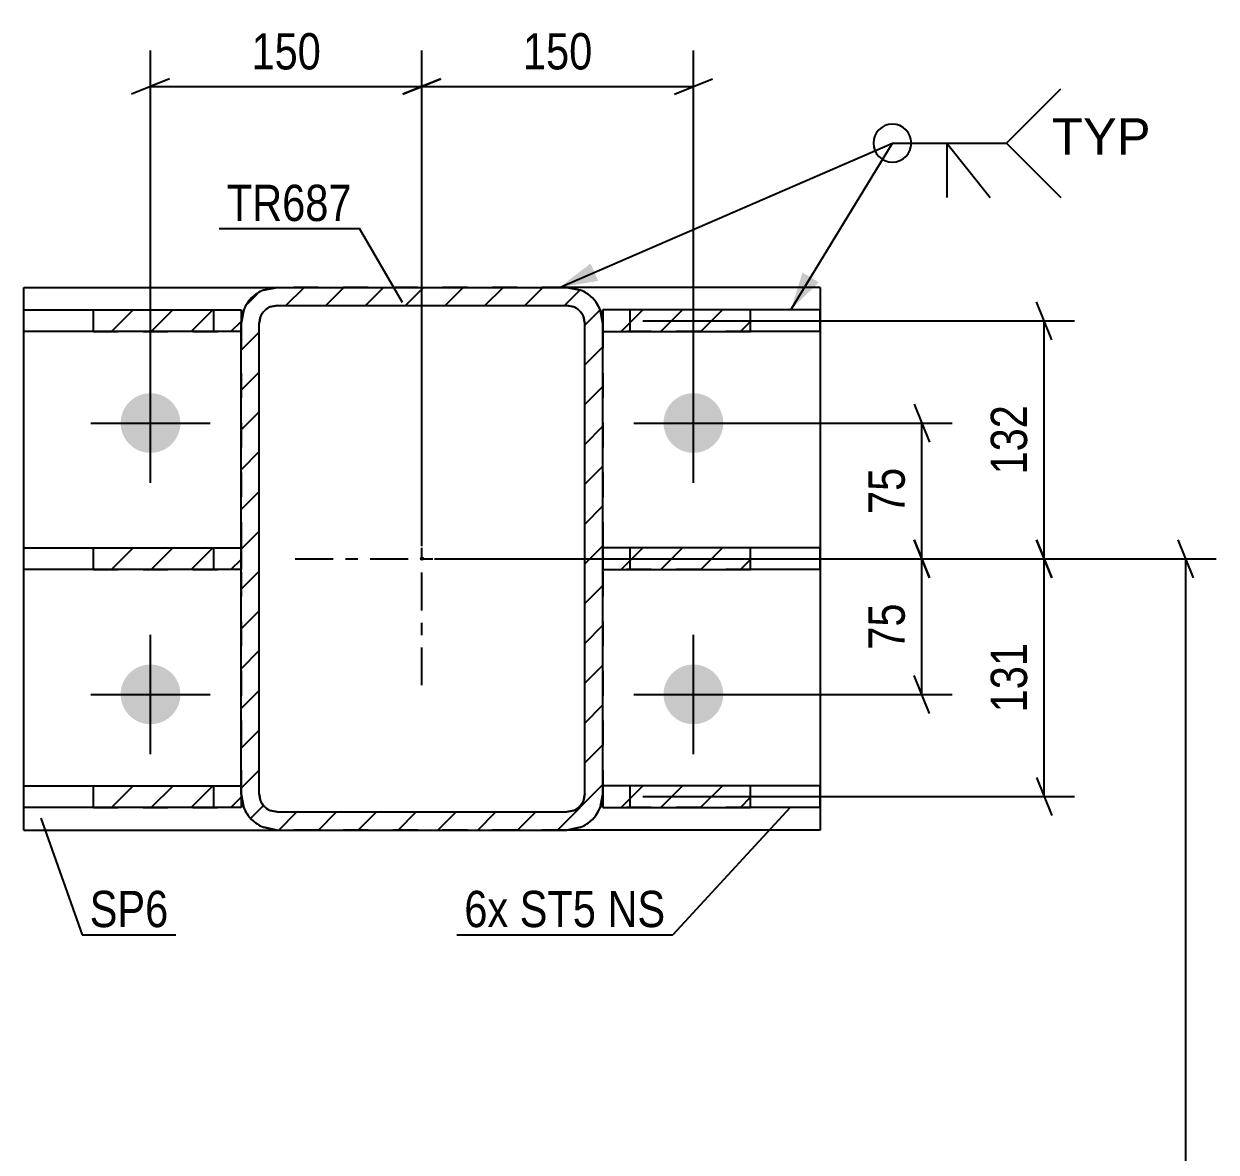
# Model space of a CAD drawing. Header units: millimetres. Extents: x 0 to 841, y 0 to 594.
# Drawn here: x 395.6 to 489.8, y 138.7 to 227.8 of the extents above; entities that cross this region are included whole.
import ezdxf

# ---------------------------------------------------------------- set-up
doc = ezdxf.new("R2010")
doc.units = ezdxf.units.MM
doc.linetypes.add('DXK_LINE_DOT2', pattern=[3.9198, 1.9599, -1.9599])
doc.linetypes.add('DXK_LINE_DOT3', pattern=[5.9187, 2.979, -0.9799, 0.9799, -0.9799])
doc.styles.add('Arial', font='ARIAL.TTF', dxfattribs={"height": 0.2})
doc.styles.add('Arial Narrow', font='ARIALN.TTF', dxfattribs={"height": 0.2})

# ---------------------------------------------------------------- blocks, each defined once
blk = doc.blocks.new('Part-761548467-2494 - 2475')
at = {"color": 2, "linetype": 'Continuous'}
for p, q in [((395.649, 164.154), (395.649, 207.012)), ((395.649, 207.012), (415.649, 207.012)), ((458.507, 207.012), (438.507, 207.012)), ((458.507, 207.012), (458.507, 164.154)), ((395.649, 164.154), (415.649, 164.154)), ((458.507, 164.154), (438.507, 164.154))]:
    blk.add_line(p, q, dxfattribs=at)
at = {"color": 7, "linetype": 'DXK_LINE_DOT2'}
for p, q in [((438.507, 207.012), (415.649, 207.012)), ((438.507, 164.154), (415.649, 164.154))]:
    blk.add_line(p, q, dxfattribs=at)
blk = doc.blocks.new('Part-761548467-2561 - 2475')
at = {"linetype": 'Continuous'}
h = blk.add_hatch(dxfattribs=at)
h.set_pattern_fill('', scale=0.7, style=0, pattern_type=0)
h.set_pattern_definition([(45, (441.3636, 186.4444), (-1.57154, 1.57154), [])])
h.paths.add_polyline_path([(453.018, 186.444), (441.364, 186.444), (441.364, 184.73), (453.018, 184.73)])
at = {"color": 7, "linetype": 'DXK_LINE_DOT2'}
for p, q in [((441.364, 184.73), (441.364, 186.444)), ((453.018, 186.444), (441.364, 186.444)), ((443.507, 184.73), (443.507, 186.444)), ((453.018, 184.73), (441.364, 184.73))]:
    blk.add_line(p, q, dxfattribs=at)
at = {"color": 2, "linetype": 'Continuous'}
for p, q in [((453.018, 186.444), (441.364, 186.444)), ((441.364, 186.444), (441.364, 184.73)), ((458.507, 186.444), (453.018, 186.444)), ((453.018, 184.73), (453.018, 186.444)), ((458.507, 184.73), (458.507, 186.444)), ((441.364, 184.73), (453.018, 184.73)), ((458.507, 184.73), (453.018, 184.73))]:
    blk.add_line(p, q, dxfattribs=at)
blk = doc.blocks.new('Bolt-761548467-2574 - 2475')
at = {"linetype": 'Continuous'}
for points in [[(403.292, 196.297, -1), (408.007, 196.297, -1)], [(446.149, 196.297, -1), (450.864, 196.297, -1)], [(403.292, 174.869, -1), (408.007, 174.869, -1)], [(446.149, 174.869, -1), (450.864, 174.869, -1)]]:
    blk.add_hatch(color=1, dxfattribs=at).paths.add_polyline_path(points)
at = {"color": 1, "linetype": 'Continuous'}
for p, q in [((405.649, 191.583), (405.649, 201.012)), ((448.507, 191.583), (448.507, 201.012)), ((400.935, 196.297), (410.364, 196.297)), ((443.792, 196.297), (453.221, 196.297)), ((405.649, 170.154), (405.649, 179.583)), ((448.507, 170.154), (448.507, 179.583)), ((400.935, 174.869), (410.364, 174.869)), ((443.792, 174.869), (453.221, 174.869))]:
    blk.add_line(p, q, dxfattribs=at)
blk = doc.blocks.new('Part-761548467-2585 - 2475')
at = {"linetype": 'Continuous'}
h = blk.add_hatch(dxfattribs=at)
h.set_pattern_fill('', scale=0.7, style=0, pattern_type=0)
h.set_pattern_definition([(45, (441.1462, 205.2479), (-1.57154, 1.57154), [])])
h.paths.add_polyline_path([(441.364, 204.154), (441.146, 205.248), (440.527, 206.175), (439.6, 206.794), (438.507, 207.012), (415.649, 207.012), (414.556, 206.794), (413.629, 206.175), (413.01, 205.248), (412.792, 204.154), (412.792, 167.012), (413.01, 165.918), (413.629, 164.991), (414.556, 164.372), (415.649, 164.154), (438.507, 164.154), (439.6, 164.372), (440.527, 164.991), (441.146, 165.918), (441.364, 167.012)])
h.paths.add_polyline_path([(439.826, 166.465), (439.517, 166.001), (439.053, 165.692), (438.507, 165.583), (415.649, 165.583), (415.103, 165.692), (414.639, 166.001), (414.33, 166.465), (414.221, 167.012), (414.221, 204.154), (414.33, 204.701), (414.639, 205.165), (415.103, 205.474), (415.649, 205.583), (438.507, 205.583), (439.053, 205.474), (439.517, 205.165), (439.826, 204.701), (439.935, 204.154), (439.935, 167.012)])
blk.add_hatch(color=30, dxfattribs=at).paths.add_polyline_path([(427.078, 185.483, -1), (427.078, 185.683, -1)])
at = {"color": 7, "linetype": 'DXK_LINE_DOT2'}
for p, q in [((414.556, 206.794), (415.649, 207.012)), ((415.649, 207.012), (438.507, 207.012)), ((438.507, 207.012), (439.6, 206.794)), ((412.792, 204.154), (413.01, 205.248)), ((415.649, 205.583), (415.103, 205.474)), ((415.649, 205.583), (438.507, 205.583)), ((439.053, 205.474), (438.507, 205.583)), ((441.146, 205.248), (441.364, 204.154)), ((414.33, 204.701), (414.221, 204.154)), ((439.935, 204.154), (439.826, 204.701)), ((412.792, 204.154), (412.792, 167.012)), ((414.221, 167.012), (414.221, 204.154)), ((439.935, 167.012), (439.935, 204.154)), ((441.364, 204.154), (441.364, 167.012)), ((413.01, 165.918), (412.792, 167.012)), ((414.221, 167.012), (414.33, 166.465)), ((439.826, 166.465), (439.935, 167.012)), ((441.364, 167.012), (441.146, 165.918)), ((415.103, 165.692), (415.649, 165.583)), ((438.507, 165.583), (439.053, 165.692)), ((415.649, 165.583), (438.507, 165.583)), ((415.649, 164.154), (414.556, 164.372)), ((415.649, 164.154), (438.507, 164.154)), ((439.6, 164.372), (438.507, 164.154))]:
    blk.add_line(p, q, dxfattribs=at)
at = {"color": 2, "linetype": 'Continuous'}
for p, q in [((415.649, 207.012), (414.556, 206.794)), ((415.649, 207.012), (438.507, 207.012)), ((439.6, 206.794), (438.507, 207.012)), ((413.01, 205.248), (412.792, 204.154)), ((415.103, 205.474), (415.649, 205.583)), ((415.649, 205.583), (438.507, 205.583)), ((438.507, 205.583), (439.053, 205.474)), ((441.364, 204.154), (441.146, 205.248)), ((414.221, 204.154), (414.33, 204.701)), ((439.826, 204.701), (439.935, 204.154)), ((412.792, 167.012), (412.792, 204.154)), ((414.221, 167.012), (414.221, 204.154)), ((439.935, 167.012), (439.935, 204.154)), ((441.364, 167.012), (441.364, 204.154)), ((412.792, 167.012), (413.01, 165.918)), ((414.33, 166.465), (414.221, 167.012)), ((439.935, 167.012), (439.826, 166.465)), ((441.146, 165.918), (441.364, 167.012)), ((415.649, 165.583), (415.103, 165.692)), ((439.053, 165.692), (438.507, 165.583)), ((415.649, 165.583), (438.507, 165.583)), ((414.556, 164.372), (415.649, 164.154)), ((415.649, 164.154), (438.507, 164.154)), ((438.507, 164.154), (439.6, 164.372))]:
    blk.add_line(p, q, dxfattribs=at)
at = {"color": 7, "linetype": 'DXK_LINE_DOT3'}
for p, q in [((427.078, 175.583), (427.078, 195.583)), ((417.078, 185.583), (437.078, 185.583))]:
    blk.add_line(p, q, dxfattribs=at)
at = {"color": 30, "linetype": 'DXK_LINE_DOT3'}
blk.add_line((427.078, 185.583), (427.078, 185.583), dxfattribs=at)
at = {"color": 30, "linetype": 'Continuous'}
blk.add_circle((427.078, 185.583), 0.1, dxfattribs=at)
at = {"color": 7, "linetype": 'DXK_LINE_DOT2'}
for centre, radius, start, end in [((415.649, 204.154), 2.857, 112.5, 157.5), ((438.507, 204.154), 2.857, 22.5, 67.5), ((415.649, 204.154), 1.429, 112.5, 157.5), ((438.507, 204.154), 1.429, 22.5, 67.5), ((415.649, 167.012), 2.857, 202.5, 247.5), ((415.649, 167.012), 1.429, 202.5, 247.5), ((438.507, 167.012), 1.429, 292.5, 337.5), ((438.507, 167.012), 2.857, 292.5, 337.5)]:
    blk.add_arc(centre, radius, start, end, dxfattribs=at)
at = {"color": 2, "linetype": 'Continuous'}
for centre, radius, start, end in [((415.649, 204.154), 2.857, 112.5, 157.5), ((438.507, 204.154), 2.857, 22.5, 67.5), ((415.649, 204.154), 1.429, 112.5, 157.5), ((438.507, 204.154), 1.429, 22.5, 67.5), ((415.649, 167.012), 2.857, 202.5, 247.5), ((415.649, 167.012), 1.429, 202.5, 247.5), ((438.507, 167.012), 1.429, 292.5, 337.5), ((438.507, 167.012), 2.857, 292.5, 337.5)]:
    blk.add_arc(centre, radius, start, end, dxfattribs=at)
blk = doc.blocks.new('Part-761548467-2616 - 2475')
at = {"linetype": 'Continuous'}
h = blk.add_hatch(dxfattribs=at)
h.set_pattern_fill('', scale=0.7, style=0, pattern_type=0)
h.set_pattern_definition([(45, (401.1374, 167.6587), (-1.57154, 1.57154), [])])
h.paths.add_polyline_path([(412.792, 167.659), (401.137, 167.659), (401.137, 165.944), (412.792, 165.944)])
at = {"color": 2, "linetype": 'Continuous'}
for p, q in [((395.649, 167.659), (401.137, 167.659)), ((395.649, 165.944), (395.649, 167.659)), ((401.137, 167.659), (412.792, 167.659)), ((401.137, 165.944), (401.137, 167.659)), ((412.792, 167.659), (412.792, 165.944)), ((401.137, 165.944), (395.649, 165.944)), ((412.792, 165.944), (401.137, 165.944))]:
    blk.add_line(p, q, dxfattribs=at)
at = {"color": 7, "linetype": 'DXK_LINE_DOT2'}
for p, q in [((401.137, 167.659), (412.792, 167.659)), ((410.649, 165.944), (410.649, 167.659)), ((412.792, 167.659), (412.792, 165.944)), ((401.137, 165.944), (412.792, 165.944))]:
    blk.add_line(p, q, dxfattribs=at)
blk = doc.blocks.new('Part-761548467-2621 - 2475')
at = {"linetype": 'Continuous'}
h = blk.add_hatch(dxfattribs=at)
h.set_pattern_fill('', scale=0.7, style=0, pattern_type=0)
h.set_pattern_definition([(45, (401.1374, 205.2301), (-1.57154, 1.57154), [])])
h.paths.add_polyline_path([(412.792, 205.23), (401.137, 205.23), (401.137, 203.516), (412.792, 203.516)])
at = {"color": 2, "linetype": 'Continuous'}
for p, q in [((395.649, 205.23), (401.137, 205.23)), ((395.649, 203.516), (395.649, 205.23)), ((401.137, 205.23), (412.792, 205.23)), ((401.137, 203.516), (401.137, 205.23)), ((412.792, 205.23), (412.792, 203.516)), ((401.137, 203.516), (395.649, 203.516)), ((412.792, 203.516), (401.137, 203.516))]:
    blk.add_line(p, q, dxfattribs=at)
at = {"color": 7, "linetype": 'DXK_LINE_DOT2'}
for p, q in [((401.137, 205.23), (412.792, 205.23)), ((410.649, 203.516), (410.649, 205.23)), ((412.792, 205.23), (412.792, 203.516)), ((401.137, 203.516), (412.792, 203.516))]:
    blk.add_line(p, q, dxfattribs=at)
blk = doc.blocks.new('Part-761548467-2626 - 2475')
at = {"linetype": 'Continuous'}
h = blk.add_hatch(dxfattribs=at)
h.set_pattern_fill('', scale=0.7, style=0, pattern_type=0)
h.set_pattern_definition([(45, (401.1374, 186.4444), (-1.57154, 1.57154), [])])
h.paths.add_polyline_path([(412.792, 186.444), (401.137, 186.444), (401.137, 184.73), (412.792, 184.73)])
at = {"color": 2, "linetype": 'Continuous'}
for p, q in [((395.649, 186.444), (401.137, 186.444)), ((395.649, 184.73), (395.649, 186.444)), ((401.137, 186.444), (412.792, 186.444)), ((401.137, 184.73), (401.137, 186.444)), ((412.792, 186.444), (412.792, 184.73)), ((401.137, 184.73), (395.649, 184.73)), ((412.792, 184.73), (401.137, 184.73))]:
    blk.add_line(p, q, dxfattribs=at)
at = {"color": 7, "linetype": 'DXK_LINE_DOT2'}
for p, q in [((401.137, 186.444), (412.792, 186.444)), ((410.649, 184.73), (410.649, 186.444)), ((412.792, 186.444), (412.792, 184.73)), ((401.137, 184.73), (412.792, 184.73))]:
    blk.add_line(p, q, dxfattribs=at)
blk = doc.blocks.new('Part-761548467-2631 - 2475')
at = {"linetype": 'Continuous'}
h = blk.add_hatch(dxfattribs=at)
h.set_pattern_fill('', scale=0.7, style=0, pattern_type=0)
h.set_pattern_definition([(45, (441.3636, 167.6587), (-1.57154, 1.57154), [])])
h.paths.add_polyline_path([(453.018, 167.659), (441.364, 167.659), (441.364, 165.944), (453.018, 165.944)])
at = {"color": 7, "linetype": 'DXK_LINE_DOT2'}
for p, q in [((441.364, 165.944), (441.364, 167.659)), ((453.018, 167.659), (441.364, 167.659)), ((443.507, 165.944), (443.507, 167.659)), ((453.018, 165.944), (441.364, 165.944))]:
    blk.add_line(p, q, dxfattribs=at)
at = {"color": 2, "linetype": 'Continuous'}
for p, q in [((453.018, 167.659), (441.364, 167.659)), ((441.364, 167.659), (441.364, 165.944)), ((458.507, 167.659), (453.018, 167.659)), ((453.018, 165.944), (453.018, 167.659)), ((458.507, 165.944), (458.507, 167.659)), ((441.364, 165.944), (453.018, 165.944)), ((458.507, 165.944), (453.018, 165.944))]:
    blk.add_line(p, q, dxfattribs=at)
blk = doc.blocks.new('Part-761548467-2636 - 2475')
at = {"linetype": 'Continuous'}
h = blk.add_hatch(dxfattribs=at)
h.set_pattern_fill('', scale=0.7, style=0, pattern_type=0)
h.set_pattern_definition([(45, (441.3636, 205.2301), (-1.57154, 1.57154), [])])
h.paths.add_polyline_path([(453.018, 205.23), (441.364, 205.23), (441.364, 203.516), (453.018, 203.516)])
at = {"color": 7, "linetype": 'DXK_LINE_DOT2'}
for p, q in [((441.364, 203.516), (441.364, 205.23)), ((453.018, 205.23), (441.364, 205.23)), ((443.507, 203.516), (443.507, 205.23)), ((453.018, 203.516), (441.364, 203.516))]:
    blk.add_line(p, q, dxfattribs=at)
at = {"color": 2, "linetype": 'Continuous'}
for p, q in [((453.018, 205.23), (441.364, 205.23)), ((441.364, 205.23), (441.364, 203.516)), ((458.507, 205.23), (453.018, 205.23)), ((453.018, 203.516), (453.018, 205.23)), ((458.507, 203.516), (458.507, 205.23)), ((441.364, 203.516), (453.018, 203.516)), ((458.507, 203.516), (453.018, 203.516))]:
    blk.add_line(p, q, dxfattribs=at)
blk = doc.blocks.new('StraightDimension-761548467-2892 - 2475')
at = {"color": 7, "linetype": 'Continuous'}
for p, q in [((465.938, 187.083), (467.138, 184.083)), ((428.078, 185.583), (468.938, 185.583)), ((466.538, 174.869), (466.538, 185.583)), ((467.138, 173.369), (465.938, 176.369)), ((449.507, 174.869), (468.938, 174.869))]:
    blk.add_line(p, q, dxfattribs=at)
at = {"color": 0}
blk.add_wipeout([(465.788, 182.654), (461.588, 182.654), (461.588, 177.798), (465.788, 177.798)], dxfattribs=at)
at = {"color": 3, "style": 'Arial Narrow'}
blk.add_text('75', height=2.8633, rotation=90.00021, dxfattribs=at).set_placement((465.188, 178.398))
blk = doc.blocks.new('StraightDimension-761548467-2906 - 2475')
at = {"color": 7, "linetype": 'Continuous'}
for p, q in [((465.938, 197.797), (467.138, 194.797)), ((449.507, 196.297), (468.938, 196.297)), ((466.538, 185.583), (466.538, 196.297)), ((467.138, 184.083), (465.938, 187.083)), ((428.078, 185.583), (468.938, 185.583))]:
    blk.add_line(p, q, dxfattribs=at)
at = {"color": 0}
blk.add_wipeout([(465.788, 193.368), (461.588, 193.368), (461.588, 188.512), (465.788, 188.512)], dxfattribs=at)
at = {"color": 3, "style": 'Arial Narrow'}
blk.add_text('75', height=2.8633, rotation=90.00021, dxfattribs=at).set_placement((465.188, 189.112))
blk = doc.blocks.new('StraightDimension-761548467-2663 - 2475')
at = {"color": 7, "linetype": 'Continuous'}
for p, q in [((487.971, 184.083), (486.771, 187.083)), ((428.078, 185.583), (489.771, 185.583)), ((487.371, 82.626), (487.371, 185.583)), ((486.771, 84.126), (487.971, 81.126)), ((428.078, 82.626), (489.771, 82.626))]:
    blk.add_line(p, q, dxfattribs=at)
at = {"color": 0}
blk.add_wipeout([(486.621, 138.361), (482.421, 138.361), (482.421, 129.848), (486.621, 129.848)], dxfattribs=at)
at = {"color": 3, "style": 'Arial Narrow'}
blk.add_text('3190', height=2.8633, rotation=90.00021, dxfattribs=at).set_placement((486.021, 130.448))
blk = doc.blocks.new('StraightDimension-761548467-2686 - 2475')
at = {"color": 7, "linetype": 'Continuous'}
for p, q in [((476.792, 184.083), (475.592, 187.083)), ((428.078, 185.583), (478.592, 185.583)), ((476.192, 166.802), (476.192, 185.583)), ((475.592, 168.302), (476.792, 165.302)), ((444.507, 166.802), (478.592, 166.802))]:
    blk.add_line(p, q, dxfattribs=at)
at = {"color": 0}
blk.add_wipeout([(475.442, 179.534), (471.242, 179.534), (471.242, 172.85), (475.442, 172.85)], dxfattribs=at)
at = {"color": 3, "style": 'Arial Narrow'}
blk.add_text('131', height=2.8633, rotation=90.00021, dxfattribs=at).set_placement((474.842, 173.45))
blk = doc.blocks.new('StraightDimension-761548467-2693 - 2475')
at = {"color": 7, "linetype": 'Continuous'}
for p, q in [((476.792, 202.873), (475.592, 205.873)), ((444.507, 204.373), (478.592, 204.373)), ((476.192, 185.583), (476.192, 204.373)), ((475.592, 187.083), (476.792, 184.083)), ((428.078, 185.583), (478.592, 185.583))]:
    blk.add_line(p, q, dxfattribs=at)
at = {"color": 0}
blk.add_wipeout([(475.442, 198.32), (471.242, 198.32), (471.242, 191.636), (475.442, 191.636)], dxfattribs=at)
at = {"color": 3, "style": 'Arial Narrow'}
blk.add_text('132', height=2.8633, rotation=90.00021, dxfattribs=at).set_placement((474.842, 192.236))
blk = doc.blocks.new('StraightDimension-761548467-2701 - 2475')
at = {"color": 7, "linetype": 'Continuous'}
for p, q in [((427.078, 186.583), (427.078, 225.72)), ((448.507, 197.297), (448.507, 225.72)), ((428.578, 223.47), (425.578, 222.27)), ((447.007, 222.27), (450.007, 223.47)), ((427.078, 222.87), (448.507, 222.87))]:
    blk.add_line(p, q, dxfattribs=at)
at = {"color": 0}
blk.add_wipeout([(441.134, 223.62), (441.134, 227.82), (434.45, 227.82), (434.45, 223.62)], dxfattribs=at)
at = {"color": 3, "style": 'Arial Narrow'}
blk.add_text('150', height=2.8633, dxfattribs=at).set_placement((435.05, 224.22))
blk = doc.blocks.new('StraightDimension-761548467-2715 - 2475')
at = {"color": 7, "linetype": 'Continuous'}
for p, q in [((405.649, 197.297), (405.649, 225.72)), ((427.078, 186.583), (427.078, 225.72)), ((407.149, 223.47), (404.149, 222.27)), ((425.578, 222.27), (428.578, 223.47)), ((405.649, 222.87), (427.078, 222.87))]:
    blk.add_line(p, q, dxfattribs=at)
at = {"color": 0}
blk.add_wipeout([(419.706, 223.62), (419.706, 227.82), (413.021, 227.82), (413.021, 223.62)], dxfattribs=at)
at = {"color": 3, "style": 'Arial Narrow'}
blk.add_text('150', height=2.8633, dxfattribs=at).set_placement((413.621, 224.22))
blk = doc.blocks.new('Mark-761548467-2490 - 2475')
at = {"color": 30, "linetype": 'Continuous'}
for p, q in [((396.979, 165.082), (400.248, 155.889)), ((400.248, 155.889), (407.659, 155.889))]:
    blk.add_line(p, q, dxfattribs=at)
at = {"color": 0}
blk.add_wipeout([(407.059, 156.489), (407.059, 159.489), (400.848, 159.489), (400.848, 156.489)], dxfattribs=at)
blk.add_wipeout([(407.059, 156.489), (407.059, 159.489), (400.848, 159.489), (400.848, 156.489)], dxfattribs=at)
at = {"color": 3, "style": 'Arial Narrow'}
blk.add_text('SP6', height=2.8633, dxfattribs=at).set_placement((400.848, 156.489))
blk = doc.blocks.new('WeldMark-761548467-2920 - 2475')
at = {"linetype": 'Continuous'}
for points in [[(440.986, 207.517), (437.935, 207.012), (440.389, 208.893)], [(458.398, 207.403), (456.198, 205.23), (457.117, 208.183)]]:
    blk.add_hatch(color=30, dxfattribs=at).paths.add_polyline_path(points)
at = {"color": 30, "linetype": 'Continuous'}
for p, q in [((437.935, 207.012), (464.212, 218.401)), ((456.198, 205.23), (464.212, 218.401)), ((464.212, 218.401), (473.212, 218.401))]:
    blk.add_line(p, q, dxfattribs=at)
at = {"color": 3, "linetype": 'Continuous'}
for q in [(471.927, 214.116), (468.498, 214.116)]:
    blk.add_line((468.498, 218.401), q, dxfattribs=at)
for start, end in [(90, 270), (270, 90)]:
    blk.add_arc((464.212, 218.401), 1.5, start, end, dxfattribs=at)
at = {"color": 0, "linetype": 'Continuous'}
blk.add_wipeout([(484.588, 217.501), (484.588, 220.501), (476.812, 220.501), (476.812, 217.501)], dxfattribs=at)
blk.add_wipeout([(484.588, 217.501), (484.588, 220.501), (476.812, 220.501), (476.812, 217.501)], dxfattribs=at)
at = {"color": 3, "linetype": 'Continuous'}
for q in [(477.498, 222.687), (477.498, 214.116)]:
    blk.add_line((473.212, 218.401), q, dxfattribs=at)
at = {"color": 3, "linetype": 'Continuous', "style": 'Arial'}
blk.add_text('TYP', height=2.8652, dxfattribs=at).set_placement((476.812, 217.501))
blk = doc.blocks.new('Mark-761548467-2581 - 2475')
at = {"color": 30, "linetype": 'Continuous'}
for p in [(411.072, 211.65), (425.545, 205.813)]:
    blk.add_line(p, (422.136, 211.65), dxfattribs=at)
at = {"color": 0}
blk.add_wipeout([(421.536, 212.25), (421.536, 215.25), (411.672, 215.25), (411.672, 212.25)], dxfattribs=at)
blk.add_wipeout([(421.536, 212.25), (421.536, 215.25), (411.672, 215.25), (411.672, 212.25)], dxfattribs=at)
at = {"color": 3, "style": 'Arial Narrow'}
blk.add_text('TR687', height=2.8633, dxfattribs=at).set_placement((411.672, 212.25))
blk = doc.blocks.new('MarkSet-761548467-12359 - 2475')
at = {"color": 30, "linetype": 'Continuous'}
for p in [(456.132, 165.944), (429.821, 155.889)]:
    blk.add_line(p, (446.883, 155.889), dxfattribs=at)
at = {"color": 0}
for points in [[(433.893, 156.489), (433.893, 159.489), (430.421, 159.489), (430.421, 156.489)], [(440.819, 156.489), (440.819, 159.489), (434.793, 159.489), (434.793, 156.489)], [(446.283, 156.489), (446.283, 159.489), (441.719, 159.489), (441.719, 156.489)]]:
    blk.add_wipeout(points, dxfattribs=at)
for points in [[(433.893, 156.489), (433.893, 159.489), (430.421, 159.489), (430.421, 156.489)], [(440.819, 156.489), (440.819, 159.489), (434.793, 159.489), (434.793, 156.489)], [(446.283, 156.489), (446.283, 159.489), (441.719, 159.489), (441.719, 156.489)]]:
    blk.add_wipeout(points, dxfattribs=at)
at = {"color": 3, "style": 'Arial Narrow'}
for s, p in [('6x', (430.421, 156.489)), ('ST5', (434.793, 156.489)), ('NS', (441.719, 156.489))]:
    blk.add_text(s, height=2.8633, dxfattribs=at).set_placement(p)

msp = doc.modelspace()

# ---------------------------------------------------------------- block references
for name in ['Part-761548467-2494 - 2475', 'Part-761548467-2585 - 2475', 'Part-761548467-2621 - 2475', 'Part-761548467-2636 - 2475', 'Bolt-761548467-2574 - 2475', 'Part-761548467-2626 - 2475', 'Part-761548467-2561 - 2475', 'Part-761548467-2616 - 2475', 'Part-761548467-2631 - 2475']:
    msp.add_blockref(name, (0, 0))

# ---------------------------------------------------------------- next in the draw order: block references
for name in ['StraightDimension-761548467-2892 - 2475', 'Mark-761548467-2490 - 2475']:
    msp.add_blockref(name, (0, 0))

# ---------------------------------------------------------------- next in the draw order: block references
msp.add_blockref('StraightDimension-761548467-2906 - 2475', (0, 0))

# ---------------------------------------------------------------- next in the draw order: block references
msp.add_blockref('StraightDimension-761548467-2663 - 2475', (0, 0))

# ---------------------------------------------------------------- next in the draw order: block references
msp.add_blockref('StraightDimension-761548467-2686 - 2475', (0, 0))

# ---------------------------------------------------------------- next in the draw order: block references
for name in ['StraightDimension-761548467-2693 - 2475', 'MarkSet-761548467-12359 - 2475']:
    msp.add_blockref(name, (0, 0))

# ---------------------------------------------------------------- next in the draw order: block references
msp.add_blockref('StraightDimension-761548467-2701 - 2475', (0, 0))

# ---------------------------------------------------------------- next in the draw order: block references
for name in ['StraightDimension-761548467-2715 - 2475', 'WeldMark-761548467-2920 - 2475']:
    msp.add_blockref(name, (0, 0))

# ---------------------------------------------------------------- next in the draw order: block references
msp.add_blockref('Mark-761548467-2581 - 2475', (0, 0))

doc.saveas('drawing.dxf')
